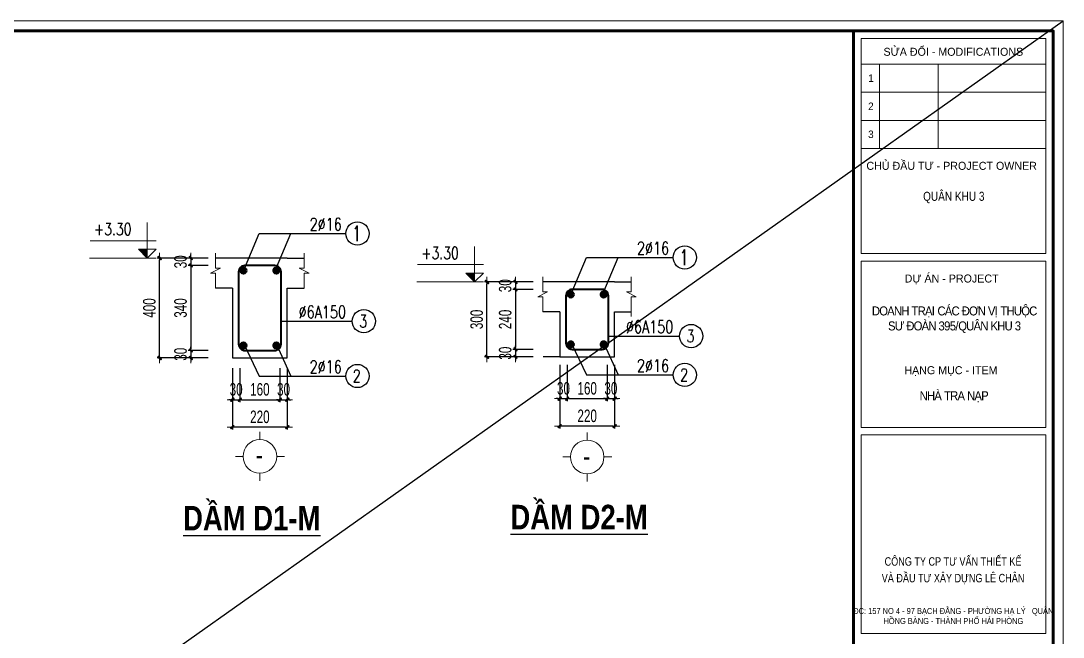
# Model space of a CAD drawing. Header units: millimetres. Extents: x 19378 to 270036, y -611253 to -548347.
# Drawn here: x 219682 to 228036, y -553282 to -548347 of the extents above; entities that cross this region are included whole.
import ezdxf
from ezdxf.enums import TextEntityAlignment as Align

# ---------------------------------------------------------------- set-up
doc = ezdxf.new("R2010")
doc.units = ezdxf.units.MM
doc.header["$MEASUREMENT"] = 0
doc.header["$PDMODE"] = 32
doc.layers.get('Defpoints').update_dxf_attribs({"color": 1})
for name, color, linetype, lineweight in [('08. Net Text', 3, 'Continuous', 13), ('EG Dim', 8, 'Continuous', 15), ('EG Text1', 3, 'Continuous', 20), ('Khac', 156, 'Continuous', 9), ('LC Dim', 8, 'Continuous', 18), ('LC ISO', 153, 'Continuous', 13), ('LC Net dam2', 6, 'Continuous', 40), ('LC Net dam3', 1, 'Continuous', 60), ('LC Net manh', 236, 'Continuous', 5), ('LC Net thay', 7, 'Continuous', 25), ('LC Text1', 3, 'Continuous', 20), ('LC Text2', 7, 'Continuous', 25)]:
    doc.layers.add(name, color=color, linetype=linetype, lineweight=lineweight)
doc.layers.add('KCS_Plotter', color=11, linetype='Continuous', plot=False)
doc.layers.add('Khungten_LCDI', color=7, linetype='Continuous')
doc.layers.add('Kichthuoc', color=9, linetype='Continuous')
doc.styles.add('EG Huy', font='vnsimli.shx', dxfattribs={"width": 0.75})
doc.styles.add('HOATBIF', font='hoatbif.shx', dxfattribs={"width": 0.7})
doc.styles.add('Khungten', font='VHAVAN.TTF', dxfattribs={"width": 0.9, "height": 5000})
doc.styles.add('LC 1', font='VHAVANB.TTF')
doc.styles.add('LC 3', font='vnsimli.shx', dxfattribs={"width": 0.75})
doc.styles.add('LC3', font='VHARIALB.TTF', dxfattribs={"width": 0.8})
doc.styles.add('Text Khung Ten', font='VHAVAN.TTF')
doc.styles.add('Title', font='VHBLACK.TTF', dxfattribs={"width": 0.8})
doc.dimstyles.new('1-100(1-40)', dxfattribs={"dimscale": 40, "dimtxt": 2.5, "dimasz": 0.35, "dimexe": 0.5, "dimexo": 0, "dimgap": 0.8, "dimtad": 1, "dimdec": 0, "dimzin": 0, "dimdsep": 46, "dimtxsty": 'HOATBIF', "dimblk1": 'DOT', "dimblk2": 'DOT', "dimsah": 1, "dimcen": -1, "dimdle": 1, "dimclrd": 256, "dimclre": 256, "dimclrt": 4, "dimadec": 3, "dimazin": 2, "dimtfac": 0.333333, "dimtdec": 0, "dimtix": 1, "dimtmove": 2, "dimatfit": 3, "dimldrblk": 'DOT', "dimfxl": 1, "dimtvp": 0.833333, "dimtolj": 1, "dimtzin": 0, "dimarcsym": 0})

# ---------------------------------------------------------------- blocks, each defined once
blk = doc.blocks.new('Nha o can bo nhan vien Trung doan')
at = {"layer": 'Defpoints', "lineweight": 0}
blk.add_lwpolyline([(-1200, -14850), (-1200, 14850), (40800, 14850), (40800, -14850)], close=True, dxfattribs=at)
at = {"layer": 'Khungten_LCDI', "color": 5, "lineweight": 60}
blk.add_line((36600, 14650), (36600, -14650), dxfattribs=at)
at = {"layer": 'Khungten_LCDI', "color": 5, "lineweight": 25}
blk.add_line((40600, -14650), (40600, 14650), dxfattribs=at)
at = {"layer": 'Khungten_LCDI', "color": 9, "lineweight": 15}
for p, q in [((36750, 13981), (40450, 13981)), ((37123, 13981), (37123, 12297)), ((38293, 13981), (38293, 12297)), ((36750, 13420), (40450, 13420)), ((36750, 12858), (40450, 12858)), ((36750, 12297), (40450, 12297))]:
    blk.add_line(p, q, dxfattribs=at)
at = {"layer": 'Khungten_LCDI', "color": 5, "lineweight": 60}
blk.add_lwpolyline([(0, -14650), (0, 14650), (40600, 14650), (40600, -14650)], close=True, dxfattribs=at)
at = {"layer": 'Khungten_LCDI', "color": 9, "lineweight": 15}
for points in [[(36750, 10190), (40450, 10190), (40450, 14500), (36750, 14500)], [(36750, 6712), (40450, 6712), (40450, 10040), (36750, 10040)], [(36750, 2587), (40450, 2587), (40450, 6562), (36750, 6562)]]:
    blk.add_lwpolyline(points, close=True, dxfattribs=at)
at = {"color": 7, "style": 'Khungten'}
for s, p in [('söa ®æi - modifications', (38600, 14151)), ('chñ ®Çu t\xad - project owner', (38566, 11868)), ('dù ¸n - project', (38566, 9612)), ('h¹ng môc - item', (38552, 7776))]:
    blk.add_text(s, height=160, dxfattribs=at).set_placement(p, align=Align.CENTER)
at = {"color": 7, "style": 'Title', "width": 0.8}
for s, p in [('c«ng ty cp t\xad vÊn thiÕt kÕ', (38594, 3942)), ('vµ ®Çu t\xad x©y dùng lª ch©n', (38594, 3609))]:
    blk.add_text(s, height=170, dxfattribs=at).set_placement(p, align=Align.CENTER)
at = {"color": 4, "char_height": 180, "attachment_point": 5, "style": 'Khungten'}
for s, insert, width in [('{\\f.VnArialH|b0|i0|c0|p34;\\W0.8;qu©n khu 3}', (38609, 11313), 2315.24), ('{\\f.VnArialH|b0|i0|c0|p34;\\W0.9;\\T0.9;doanh tr¹i c¸c ®¬n vÞ thuéc s\xad ®oµn 395/qu©n khu 3}', (38617, 8868), 3461.97), ('{\\f.VnArialH|b0|i0|c0|p34;\\T0.9;nhµ tra n¹p}', (38609, 7325), 3712.56)]:
    blk.add_mtext(s, dxfattribs=dict(at, insert=insert, width=width))
at = {"color": 7, "insert": (38600, 3096), "char_height": 120, "attachment_point": 2, "style": 'Khungten'}
blk.add_mtext_dynamic_manual_height_columns('®c: 157 no 4 - 97 b¹ch ®»ng - ph\xadêng h¹ lý   quËn hång bµng - thµnh phè h¶i phßng ', width=3886.57, gutter_width=25, heights=[0], dxfattribs=at)
at = {"color": 7, "style": 'Khungten', "width": 0.8}
for tag, p in [('REVISION', (39499, -10746)), ('NGAYHT', (39546, -11609))]:
    blk.add_attdef(tag, text='', height=200, dxfattribs=at).set_placement(p, align=Align.CENTER)
at = {"layer": '08. Net Text', "color": 7, "style": 'Text Khung Ten'}
blk.add_text('1', height=150, dxfattribs=at).set_placement((36892, 13627))
at = {"layer": '08. Net Text', "color": 7, "ltscale": 2, "style": 'Text Khung Ten'}
for s, p in [('2', (36892, 13065)), ('3', (36892, 12504))]:
    blk.add_text(s, height=150, dxfattribs=at).set_placement(p)
at = {"layer": 'LC Text1', "style": 'Title', "width": 1.485915}
for tag, p, p2 in [('TENBANVE1', (36913, -8886), (40339, -8886)), ('TENBANVE2', (36913, -9562), (40339, -9562))]:
    blk.add_attdef(tag, text='', height=250, dxfattribs=at).set_placement(p, p2, align=Align.FIT)
at = {"layer": 'LC Text1', "style": 'Title', "width": 0.7}
blk.add_attdef('SOBANVE', text='', height=250, dxfattribs=at).set_placement((39562, -13896), align=Align.CENTER)
blk = doc.blocks.new('DOT')
at = {"layer": 'LC Dim'}
blk.add_line((-3, 0), (3, 0), dxfattribs=at)
at = {"layer": 'LC Dim', "color": 4}
blk.add_line((-1, -1), (1, 1), dxfattribs=at)
blk.add_lwpolyline([(0.5, 1), (-1, -0.5), (-0.5, -1), (1, 0.5)], close=True, dxfattribs=at)
blk = doc.blocks.new('*D66')
at = {"layer": 'Defpoints', "color": 0, "ltscale": 2, "transparency": 16777216}
for p in [(220794.6, -550246.7), (221184, -550246.7), (221184, -551046.7)]:
    blk.add_point(p, dxfattribs=at)
at = {"layer": 'LC Dim', "lineweight": -2, "ltscale": 2, "transparency": 16777216}
for p, q in [((221184, -550246.7), (220774.6, -550246.7)), ((220794.6, -551032.7), (220794.6, -550260.7)), ((221184, -551046.7), (220774.6, -551046.7))]:
    blk.add_line(p, q, dxfattribs=at)
at = {"layer": 'LC Dim', "lineweight": -2, "ltscale": 2, "transparency": 16777216, "xscale": 14, "yscale": 14, "zscale": 14}
for p, rotation in [((220794.6, -550246.7), 90), ((220794.6, -551046.7), 270)]:
    blk.add_blockref('DOT', p, dxfattribs=dict(at, rotation=rotation))
at = {"layer": 'LC Dim', "color": 4, "ltscale": 2, "transparency": 16777216, "insert": (220712.6, -550646.7), "char_height": 100, "attachment_point": 5, "rotation": 90, "style": 'HOATBIF'}
blk.add_mtext('\\A1;400', dxfattribs=at)
blk = doc.blocks.new('_Dot')
at = {"color": 0, "linetype": 'ByBlock', "lineweight": -2}
blk.add_line((-0.5, 0), (-1, 0), dxfattribs=at)
at = {"color": 0, "linetype": 'ByBlock', "const_width": 0.5}
blk.add_lwpolyline([(-0.25, 0, 1), (0.25, 0, 1)], format="xyb", close=True, dxfattribs=at)
blk = doc.blocks.new('*D67')
at = {"layer": 'Defpoints', "color": 0, "ltscale": 2, "transparency": 16777216}
for p in [(221378, -551129.5), (221438, -551129.5), (221438, -551380.7)]:
    blk.add_point(p, dxfattribs=at)
at = {"layer": 'LC Dim', "lineweight": -2, "ltscale": 2, "transparency": 16777216}
for p, q in [((221378, -551129.5), (221378, -551400.7)), ((221438, -551129.5), (221438, -551400.7)), ((221364, -551380.7), (221350, -551380.7)), ((221378, -551380.7), (221438, -551380.7)), ((221452, -551380.7), (221466, -551380.7))]:
    blk.add_line(p, q, dxfattribs=at)
at = {"layer": 'LC Dim', "lineweight": -2, "ltscale": 2, "transparency": 16777216, "xscale": 14, "yscale": 14, "zscale": 14}
blk.add_blockref('DOT', (221378, -551380.7), dxfattribs=at)
at = {"layer": 'LC Dim', "lineweight": -2, "ltscale": 2, "transparency": 16777216, "xscale": 14, "yscale": 14, "zscale": 14, "rotation": 180}
blk.add_blockref('DOT', (221438, -551380.7), dxfattribs=at)
at = {"layer": 'LC Dim', "color": 4, "ltscale": 2, "transparency": 16777216, "insert": (221408, -551298.7), "char_height": 100, "attachment_point": 5, "style": 'HOATBIF'}
blk.add_mtext('\\A1;30', dxfattribs=at)
blk = doc.blocks.new('*D68')
at = {"layer": 'Defpoints', "color": 0, "ltscale": 2, "transparency": 16777216}
for p in [(221438, -551129.5), (221758, -551129.5), (221758, -551380.7)]:
    blk.add_point(p, dxfattribs=at)
at = {"layer": 'LC Dim', "lineweight": -2, "ltscale": 2, "transparency": 16777216}
for p, q in [((221438, -551129.5), (221438, -551400.7)), ((221758, -551129.5), (221758, -551400.7)), ((221452, -551380.7), (221744, -551380.7))]:
    blk.add_line(p, q, dxfattribs=at)
at = {"layer": 'LC Dim', "lineweight": -2, "ltscale": 2, "transparency": 16777216, "xscale": 14, "yscale": 14, "zscale": 14, "rotation": 180}
blk.add_blockref('DOT', (221438, -551380.7), dxfattribs=at)
at = {"layer": 'LC Dim', "lineweight": -2, "ltscale": 2, "transparency": 16777216, "xscale": 14, "yscale": 14, "zscale": 14}
blk.add_blockref('DOT', (221758, -551380.7), dxfattribs=at)
at = {"layer": 'LC Dim', "color": 4, "ltscale": 2, "transparency": 16777216, "insert": (221598, -551298.7), "char_height": 100, "attachment_point": 5, "style": 'HOATBIF'}
blk.add_mtext('\\A1;160', dxfattribs=at)
blk = doc.blocks.new('*D69')
at = {"layer": 'Defpoints', "color": 0, "ltscale": 2, "transparency": 16777216}
for p in [(221758, -551129.5), (221818, -551129.5), (221818, -551380.7)]:
    blk.add_point(p, dxfattribs=at)
at = {"layer": 'LC Dim', "lineweight": -2, "ltscale": 2, "transparency": 16777216}
for p, q in [((221758, -551129.5), (221758, -551400.7)), ((221818, -551129.5), (221818, -551400.7)), ((221744, -551380.7), (221730, -551380.7)), ((221758, -551380.7), (221818, -551380.7)), ((221832, -551380.7), (221846, -551380.7))]:
    blk.add_line(p, q, dxfattribs=at)
at = {"layer": 'LC Dim', "lineweight": -2, "ltscale": 2, "transparency": 16777216, "xscale": 14, "yscale": 14, "zscale": 14}
blk.add_blockref('DOT', (221758, -551380.7), dxfattribs=at)
at = {"layer": 'LC Dim', "lineweight": -2, "ltscale": 2, "transparency": 16777216, "xscale": 14, "yscale": 14, "zscale": 14, "rotation": 180}
blk.add_blockref('DOT', (221818, -551380.7), dxfattribs=at)
at = {"layer": 'LC Dim', "color": 4, "ltscale": 2, "transparency": 16777216, "insert": (221788, -551298.7), "char_height": 100, "attachment_point": 5, "style": 'HOATBIF'}
blk.add_mtext('\\A1;30', dxfattribs=at)
blk = doc.blocks.new('*D70')
at = {"layer": 'Defpoints', "color": 0, "ltscale": 2, "transparency": 16777216}
for p in [(221378, -551129.5), (221818, -551129.5), (221378, -551600.7)]:
    blk.add_point(p, dxfattribs=at)
at = {"layer": 'LC Dim', "lineweight": -2, "ltscale": 2, "transparency": 16777216}
for p, q in [((221378, -551129.5), (221378, -551620.7)), ((221818, -551129.5), (221818, -551620.7)), ((221804, -551600.7), (221392, -551600.7))]:
    blk.add_line(p, q, dxfattribs=at)
at = {"layer": 'LC Dim', "lineweight": -2, "ltscale": 2, "transparency": 16777216, "xscale": 14, "yscale": 14, "zscale": 14, "rotation": 180}
blk.add_blockref('DOT', (221378, -551600.7), dxfattribs=at)
at = {"layer": 'LC Dim', "lineweight": -2, "ltscale": 2, "transparency": 16777216, "xscale": 14, "yscale": 14, "zscale": 14}
blk.add_blockref('DOT', (221818, -551600.7), dxfattribs=at)
at = {"layer": 'LC Dim', "color": 4, "ltscale": 2, "transparency": 16777216, "insert": (221598, -551518.7), "char_height": 100, "attachment_point": 5, "style": 'HOATBIF'}
blk.add_mtext('\\A1;220', dxfattribs=at)
blk = doc.blocks.new('TTRUC')
at = {"layer": 'LC ISO'}
for p, q in [((0, 6.95), (0, 10.13)), ((-6.95, 0), (-10.13, 0)), ((6.95, 0), (10.13, 0)), ((0, -6.95), (0, -10.13))]:
    blk.add_line(p, q, dxfattribs=at)
at = {"layer": 'LC Net manh'}
blk.add_circle((0, 0), 6.95, dxfattribs=at)
blk = doc.blocks.new('theptron1')
at = {"layer": 'LC Net dam3'}
for p, q in [((-0.5, 0), (0.5, 0)), ((-0.35, 0.35), (0.35, -0.35)), ((0.35, 0.35), (-0.35, -0.35)), ((0, 0.5), (0, -0.5))]:
    blk.add_line(p, q, dxfattribs=at)
blk.add_circle((0, 0), 0.5, dxfattribs=at)
blk = doc.blocks.new('CT')
at = {"layer": 'LC Text1', "lineweight": 15}
blk.add_hatch(color=4, dxfattribs=at).paths.add_polyline_path([(3.25, 1.6), (1.64, 1.6), (1.64, 0)])
at = {"layer": 'LC Text1', "color": 4, "lineweight": 15, "ltscale": 50}
for p, q in [((0.05, 3.14), (12, 3.14)), ((12.09, 0), (0, 0))]:
    blk.add_line(p, q, dxfattribs=at)
for points in [[(1.64, 6.43), (1.64, 0)], [(1.64, 0), (0.03, 1.6), (1.64, 1.6)], [(1.64, 0), (3.25, 1.6), (1.64, 1.6)]]:
    blk.add_lwpolyline(points, dxfattribs=at)
at = {"layer": 'LC Text1', "color": 4, "style": 'LC 3', "width": 0.75}
blk.add_attdef('CT', (1.91, 3.5), '', height=2.2, dxfattribs=at)
blk = doc.blocks.new('TIEUDE1')
at = {"layer": 'LC Text2', "color": 7, "style": 'LC 1'}
blk.add_attdef('TIªU§Ò', text='', height=5, dxfattribs=at).set_placement((0, 0), align=Align.BOTTOM_CENTER)
blk.add_attdef('TL', text='', height=3, dxfattribs=at).set_placement((0, -2), align=Align.TOP_CENTER)
blk = doc.blocks.new('*D200')
at = {"layer": 'Defpoints', "color": 0, "ltscale": 2, "transparency": 16777216}
for p in [(223417.7, -550438.1), (223787, -550438.1), (223787, -551038.1)]:
    blk.add_point(p, dxfattribs=at)
at = {"layer": 'LC Dim', "lineweight": -2, "ltscale": 2, "transparency": 16777216}
for p, q in [((223787, -550438.1), (223397.7, -550438.1)), ((223417.7, -551024.1), (223417.7, -550452.1)), ((223787, -551038.1), (223397.7, -551038.1))]:
    blk.add_line(p, q, dxfattribs=at)
at = {"layer": 'LC Dim', "lineweight": -2, "ltscale": 2, "transparency": 16777216, "xscale": 14, "yscale": 14, "zscale": 14}
for p, rotation in [((223417.7, -550438.1), 90), ((223417.7, -551038.1), 270)]:
    blk.add_blockref('DOT', p, dxfattribs=dict(at, rotation=rotation))
at = {"layer": 'LC Dim', "color": 4, "ltscale": 2, "transparency": 16777216, "insert": (223335.7, -550738.1), "char_height": 100, "attachment_point": 5, "rotation": 90, "style": 'HOATBIF'}
blk.add_mtext('\\A1;300', dxfattribs=at)
blk = doc.blocks.new('*D201')
at = {"layer": 'Defpoints', "color": 0, "ltscale": 2, "transparency": 16777216}
for p in [(224001.1, -551102.5), (224061.1, -551102.5), (224061.1, -551372.6)]:
    blk.add_point(p, dxfattribs=at)
at = {"layer": 'LC Dim', "lineweight": -2, "ltscale": 2, "transparency": 16777216}
for p, q in [((224001.1, -551102.5), (224001.1, -551392.6)), ((224061.1, -551102.5), (224061.1, -551392.6)), ((223987.1, -551372.6), (223973.1, -551372.6)), ((224001.1, -551372.6), (224061.1, -551372.6)), ((224075.1, -551372.6), (224089.1, -551372.6))]:
    blk.add_line(p, q, dxfattribs=at)
at = {"layer": 'LC Dim', "lineweight": -2, "ltscale": 2, "transparency": 16777216, "xscale": 14, "yscale": 14, "zscale": 14}
blk.add_blockref('DOT', (224001.1, -551372.6), dxfattribs=at)
at = {"layer": 'LC Dim', "lineweight": -2, "ltscale": 2, "transparency": 16777216, "xscale": 14, "yscale": 14, "zscale": 14, "rotation": 180}
blk.add_blockref('DOT', (224061.1, -551372.6), dxfattribs=at)
at = {"layer": 'LC Dim', "color": 4, "ltscale": 2, "transparency": 16777216, "insert": (224031.1, -551290.6), "char_height": 100, "attachment_point": 5, "style": 'HOATBIF'}
blk.add_mtext('\\A1;30', dxfattribs=at)
blk = doc.blocks.new('*D202')
at = {"layer": 'Defpoints', "color": 0, "ltscale": 2, "transparency": 16777216}
for p in [(224061.1, -551102.5), (224381.1, -551102.5), (224381.1, -551372.6)]:
    blk.add_point(p, dxfattribs=at)
at = {"layer": 'LC Dim', "lineweight": -2, "ltscale": 2, "transparency": 16777216}
for p, q in [((224061.1, -551102.5), (224061.1, -551392.6)), ((224381.1, -551102.5), (224381.1, -551392.6)), ((224075.1, -551372.6), (224367.1, -551372.6))]:
    blk.add_line(p, q, dxfattribs=at)
at = {"layer": 'LC Dim', "lineweight": -2, "ltscale": 2, "transparency": 16777216, "xscale": 14, "yscale": 14, "zscale": 14, "rotation": 180}
blk.add_blockref('DOT', (224061.1, -551372.6), dxfattribs=at)
at = {"layer": 'LC Dim', "lineweight": -2, "ltscale": 2, "transparency": 16777216, "xscale": 14, "yscale": 14, "zscale": 14}
blk.add_blockref('DOT', (224381.1, -551372.6), dxfattribs=at)
at = {"layer": 'LC Dim', "color": 4, "ltscale": 2, "transparency": 16777216, "insert": (224221.1, -551290.6), "char_height": 100, "attachment_point": 5, "style": 'HOATBIF'}
blk.add_mtext('\\A1;160', dxfattribs=at)
blk = doc.blocks.new('*D203')
at = {"layer": 'Defpoints', "color": 0, "ltscale": 2, "transparency": 16777216}
for p in [(224381.1, -551102.5), (224441.1, -551102.5), (224441.1, -551372.6)]:
    blk.add_point(p, dxfattribs=at)
at = {"layer": 'LC Dim', "lineweight": -2, "ltscale": 2, "transparency": 16777216}
for p, q in [((224381.1, -551102.5), (224381.1, -551392.6)), ((224441.1, -551102.5), (224441.1, -551392.6)), ((224367.1, -551372.6), (224353.1, -551372.6)), ((224381.1, -551372.6), (224441.1, -551372.6)), ((224455.1, -551372.6), (224469.1, -551372.6))]:
    blk.add_line(p, q, dxfattribs=at)
at = {"layer": 'LC Dim', "lineweight": -2, "ltscale": 2, "transparency": 16777216, "xscale": 14, "yscale": 14, "zscale": 14}
blk.add_blockref('DOT', (224381.1, -551372.6), dxfattribs=at)
at = {"layer": 'LC Dim', "lineweight": -2, "ltscale": 2, "transparency": 16777216, "xscale": 14, "yscale": 14, "zscale": 14, "rotation": 180}
blk.add_blockref('DOT', (224441.1, -551372.6), dxfattribs=at)
at = {"layer": 'LC Dim', "color": 4, "ltscale": 2, "transparency": 16777216, "insert": (224411.1, -551290.6), "char_height": 100, "attachment_point": 5, "style": 'HOATBIF'}
blk.add_mtext('\\A1;30', dxfattribs=at)
blk = doc.blocks.new('*D204')
at = {"layer": 'Defpoints', "color": 0, "ltscale": 2, "transparency": 16777216}
for p in [(224001.1, -551102.5), (224441.1, -551102.5), (224001.1, -551592.6)]:
    blk.add_point(p, dxfattribs=at)
at = {"layer": 'LC Dim', "lineweight": -2, "ltscale": 2, "transparency": 16777216}
for p, q in [((224001.1, -551102.5), (224001.1, -551612.6)), ((224441.1, -551102.5), (224441.1, -551612.6)), ((224427.1, -551592.6), (224015.1, -551592.6))]:
    blk.add_line(p, q, dxfattribs=at)
at = {"layer": 'LC Dim', "lineweight": -2, "ltscale": 2, "transparency": 16777216, "xscale": 14, "yscale": 14, "zscale": 14, "rotation": 180}
blk.add_blockref('DOT', (224001.1, -551592.6), dxfattribs=at)
at = {"layer": 'LC Dim', "lineweight": -2, "ltscale": 2, "transparency": 16777216, "xscale": 14, "yscale": 14, "zscale": 14}
blk.add_blockref('DOT', (224441.1, -551592.6), dxfattribs=at)
at = {"layer": 'LC Dim', "color": 4, "ltscale": 2, "transparency": 16777216, "insert": (224221.1, -551510.6), "char_height": 100, "attachment_point": 5, "style": 'HOATBIF'}
blk.add_mtext('\\A1;220', dxfattribs=at)
blk = doc.blocks.new('*D413')
at = {"layer": 'Defpoints', "color": 0, "ltscale": 2, "transparency": 16777216}
for p in [(221184, -550246.7), (221044.6, -550306.7), (221184, -550306.7)]:
    blk.add_point(p, dxfattribs=at)
at = {"layer": 'LC Dim', "lineweight": -2, "ltscale": 2, "transparency": 16777216}
for p, q in [((221184, -550246.7), (221024.6, -550246.7)), ((221044.6, -550232.7), (221044.6, -550218.7)), ((221044.6, -550246.7), (221044.6, -550306.7)), ((221184, -550306.7), (221024.6, -550306.7)), ((221044.6, -550320.7), (221044.6, -550334.7))]:
    blk.add_line(p, q, dxfattribs=at)
at = {"layer": 'LC Dim', "lineweight": -2, "ltscale": 2, "transparency": 16777216, "xscale": 14, "yscale": 14, "zscale": 14}
for p, rotation in [((221044.6, -550246.7), 270), ((221044.6, -550306.7), 90)]:
    blk.add_blockref('DOT', p, dxfattribs=dict(at, rotation=rotation))
at = {"layer": 'LC Dim', "color": 4, "ltscale": 2, "transparency": 16777216, "insert": (220962.6, -550276.7), "char_height": 100, "attachment_point": 5, "rotation": 90, "style": 'HOATBIF'}
blk.add_mtext('\\A1;30', dxfattribs=at)
blk = doc.blocks.new('*D414')
at = {"layer": 'Defpoints', "color": 0, "ltscale": 2, "transparency": 16777216}
for p in [(221184, -550306.7), (221044.6, -550986.7), (221184, -550986.7)]:
    blk.add_point(p, dxfattribs=at)
at = {"layer": 'LC Dim', "lineweight": -2, "ltscale": 2, "transparency": 16777216}
for p, q in [((221184, -550306.7), (221024.6, -550306.7)), ((221044.6, -550320.7), (221044.6, -550972.7)), ((221184, -550986.7), (221024.6, -550986.7))]:
    blk.add_line(p, q, dxfattribs=at)
at = {"layer": 'LC Dim', "lineweight": -2, "ltscale": 2, "transparency": 16777216, "xscale": 14, "yscale": 14, "zscale": 14}
for p, rotation in [((221044.6, -550306.7), 90), ((221044.6, -550986.7), 270)]:
    blk.add_blockref('DOT', p, dxfattribs=dict(at, rotation=rotation))
at = {"layer": 'LC Dim', "color": 4, "ltscale": 2, "transparency": 16777216, "insert": (220962.6, -550646.7), "char_height": 100, "attachment_point": 5, "rotation": 90, "style": 'HOATBIF'}
blk.add_mtext('\\A1;340', dxfattribs=at)
blk = doc.blocks.new('*D415')
at = {"layer": 'Defpoints', "color": 0, "ltscale": 2, "transparency": 16777216}
for p in [(221044.6, -551046.7), (221184, -550986.7), (221184, -551046.7)]:
    blk.add_point(p, dxfattribs=at)
at = {"layer": 'LC Dim', "lineweight": -2, "ltscale": 2, "transparency": 16777216}
for p, q in [((221044.6, -550972.7), (221044.6, -550958.7)), ((221184, -550986.7), (221024.6, -550986.7)), ((221184, -551046.7), (221024.6, -551046.7)), ((221044.6, -550986.7), (221044.6, -551046.7)), ((221044.6, -551060.7), (221044.6, -551074.7))]:
    blk.add_line(p, q, dxfattribs=at)
at = {"layer": 'LC Dim', "lineweight": -2, "ltscale": 2, "transparency": 16777216, "xscale": 14, "yscale": 14, "zscale": 14}
for p, rotation in [((221044.6, -550986.7), 270), ((221044.6, -551046.7), 90)]:
    blk.add_blockref('DOT', p, dxfattribs=dict(at, rotation=rotation))
at = {"layer": 'LC Dim', "color": 4, "ltscale": 2, "transparency": 16777216, "insert": (220962.6, -551016.7), "char_height": 100, "attachment_point": 5, "rotation": 90, "style": 'HOATBIF'}
blk.add_mtext('\\A1;30', dxfattribs=at)
blk = doc.blocks.new('*D416')
at = {"layer": 'Defpoints', "color": 0, "ltscale": 2, "transparency": 16777216}
for p in [(223787, -550438.1), (223646.5, -550498.1), (223787, -550498.1)]:
    blk.add_point(p, dxfattribs=at)
at = {"layer": 'LC Dim', "lineweight": -2, "ltscale": 2, "transparency": 16777216}
for p, q in [((223787, -550438.1), (223626.5, -550438.1)), ((223646.5, -550424.1), (223646.5, -550410.1)), ((223646.5, -550438.1), (223646.5, -550498.1)), ((223787, -550498.1), (223626.5, -550498.1)), ((223646.5, -550512.1), (223646.5, -550526.1))]:
    blk.add_line(p, q, dxfattribs=at)
at = {"layer": 'LC Dim', "lineweight": -2, "ltscale": 2, "transparency": 16777216, "xscale": 14, "yscale": 14, "zscale": 14}
for p, rotation in [((223646.5, -550438.1), 270), ((223646.5, -550498.1), 90)]:
    blk.add_blockref('DOT', p, dxfattribs=dict(at, rotation=rotation))
at = {"layer": 'LC Dim', "color": 4, "ltscale": 2, "transparency": 16777216, "insert": (223564.5, -550468.1), "char_height": 100, "attachment_point": 5, "rotation": 90, "style": 'HOATBIF'}
blk.add_mtext('\\A1;30', dxfattribs=at)
blk = doc.blocks.new('*D417')
at = {"layer": 'Defpoints', "color": 0, "ltscale": 2, "transparency": 16777216}
for p in [(223787, -550498.1), (223646.5, -550978.1), (223787, -550978.1)]:
    blk.add_point(p, dxfattribs=at)
at = {"layer": 'LC Dim', "lineweight": -2, "ltscale": 2, "transparency": 16777216}
for p, q in [((223787, -550498.1), (223626.5, -550498.1)), ((223646.5, -550512.1), (223646.5, -550964.1)), ((223787, -550978.1), (223626.5, -550978.1))]:
    blk.add_line(p, q, dxfattribs=at)
at = {"layer": 'LC Dim', "lineweight": -2, "ltscale": 2, "transparency": 16777216, "xscale": 14, "yscale": 14, "zscale": 14}
for p, rotation in [((223646.5, -550498.1), 90), ((223646.5, -550978.1), 270)]:
    blk.add_blockref('DOT', p, dxfattribs=dict(at, rotation=rotation))
at = {"layer": 'LC Dim', "color": 4, "ltscale": 2, "transparency": 16777216, "insert": (223564.5, -550738.1), "char_height": 100, "attachment_point": 5, "rotation": 90, "style": 'HOATBIF'}
blk.add_mtext('\\A1;240', dxfattribs=at)
blk = doc.blocks.new('*D418')
at = {"layer": 'Defpoints', "color": 0, "ltscale": 2, "transparency": 16777216}
for p in [(223646.5, -551038.1), (223787, -550978.1), (223787, -551038.1)]:
    blk.add_point(p, dxfattribs=at)
at = {"layer": 'LC Dim', "lineweight": -2, "ltscale": 2, "transparency": 16777216}
for p, q in [((223646.5, -550964.1), (223646.5, -550950.1)), ((223787, -550978.1), (223626.5, -550978.1)), ((223787, -551038.1), (223626.5, -551038.1)), ((223646.5, -550978.1), (223646.5, -551038.1)), ((223646.5, -551052.1), (223646.5, -551066.1))]:
    blk.add_line(p, q, dxfattribs=at)
at = {"layer": 'LC Dim', "lineweight": -2, "ltscale": 2, "transparency": 16777216, "xscale": 14, "yscale": 14, "zscale": 14}
for p, rotation in [((223646.5, -550978.1), 270), ((223646.5, -551038.1), 90)]:
    blk.add_blockref('DOT', p, dxfattribs=dict(at, rotation=rotation))
at = {"layer": 'LC Dim', "color": 4, "ltscale": 2, "transparency": 16777216, "insert": (223564.5, -551008.1), "char_height": 100, "attachment_point": 5, "rotation": 90, "style": 'HOATBIF'}
blk.add_mtext('\\A1;30', dxfattribs=at)

msp = doc.modelspace()

# ---------------------------------------------------------------- linework, layer by layer
at = {"layer": 'KCS_Plotter', "ltscale": 2}
msp.add_line((211235.6, -560227.2), (228035.6, -548347.2), dxfattribs=at)
at = {"layer": 'LC Net dam2'}
for points in [[(221478, -550986.7), (221718, -550986.7, 0.414214), (221768, -550936.7), (221768, -550356.7, 0.414214), (221718, -550306.7), (221478, -550306.7, 0.414214), (221428, -550356.7), (221428, -550936.7, 0.414214)], [(224101.1, -550978.1), (224341.1, -550978.1, 0.414214), (224391.1, -550928.1), (224391.1, -550548.1, 0.414214), (224341.1, -550498.1), (224101.1, -550498.1, 0.414214), (224051.1, -550548.1), (224051.1, -550928.1, 0.414214)]]:
    msp.add_lwpolyline(points, format="xyb", close=True, dxfattribs=at)
at = {"layer": 'LC Net manh'}
for points in [[(221241.3, -550486.7), (221241.3, -550366.7), (221201.3, -550366.7), (221281.3, -550326.7), (221241.3, -550326.7), (221241.3, -550206.7)], [(221951.8, -550486.7), (221951.8, -550366.7), (221991.8, -550366.7), (221911.8, -550326.7), (221951.8, -550326.7), (221951.8, -550206.7)], [(223864.4, -550678.1), (223864.4, -550558.1), (223824.4, -550558.1), (223904.4, -550518.1), (223864.4, -550518.1), (223864.4, -550398.1)], [(224574.9, -550714.8), (224574.9, -550558.1), (224614.9, -550558.1), (224534.9, -550518.1), (224574.9, -550518.1), (224574.9, -550398.1)]]:
    msp.add_lwpolyline(points, dxfattribs=at)
at = {"layer": 'LC Net thay', "ltscale": 2}
for p, q in [((221378, -550246.7), (221241.3, -550246.7)), ((221818, -550246.7), (221378, -550246.7)), ((221818, -550246.7), (221951.8, -550246.7)), ((224001.1, -550438.1), (223864.4, -550438.1)), ((224441.1, -550438.1), (224001.1, -550438.1)), ((224441.1, -550438.1), (224574.9, -550438.1)), ((221378, -550486.7), (221241.3, -550486.7)), ((221378, -550486.7), (221378, -551046.7)), ((221818, -551046.7), (221818, -550486.7)), ((221818, -550486.7), (221951.8, -550486.7)), ((224001.1, -550678.1), (223864.4, -550678.1)), ((224001.1, -550678.1), (224001.1, -551038.1)), ((224441.1, -551038.1), (224441.1, -550678.1)), ((224441.1, -550678.1), (224574.9, -550678.1)), ((221378, -551046.7), (221818, -551046.7)), ((224001.1, -551038.1), (223867.3, -551038.1)), ((224001.1, -551038.1), (224441.1, -551038.1))]:
    msp.add_line(p, q, dxfattribs=at)
at = {"layer": 'LC Text2', "ltscale": 100}
for centre in [(222380.1, -550050.3), (225003.2, -550241.8)]:
    msp.add_circle(centre, 93.1, dxfattribs=at)
at = {"layer": 'LC Text2', "linetype": 'ByBlock'}
for centre in [(222431.2, -550752.4), (225054.3, -550871.2), (222380.1, -551191.2), (225003.2, -551182.6)]:
    msp.add_circle(centre, 93.1, dxfattribs=at)

# ---------------------------------------------------------------- block references
at = {"layer": 'EG Dim', "yscale": 42.40098003740421, "zscale": 42.40098003740421}
for p, xscale, rotation in [((221466.1, -550346.5), 42.40098003740421, 90), ((221730, -550346.5), -42.40098003740421, 270), ((224089.2, -550538), 42.40098003740421, 90), ((224353.1, -550538), -42.40098003740421, 270), ((221466.1, -550946.8), -42.40098003740421, 90), ((221730, -550946.8), 42.40098003740421, 270), ((224089.2, -550938.3), -42.40098003740421, 90), ((224353.1, -550938.3), 42.40098003740421, 270)]:
    msp.add_blockref('theptron1', p, dxfattribs=dict(at, xscale=xscale, rotation=rotation))
at = {"layer": 'EG Text1'}
ref = msp.add_blockref('CT', (220768.2, -550246.7), dxfattribs=dict(at, xscale=-44.25072279153392, yscale=44.25072279153392, zscale=44.25072279153392))
ref.add_attrib('CT', '+3.30', (220269, -550063.4), dxfattribs={"layer": 'Khac', "color": 3, "height": 97.35, "style": 'EG Huy', "width": 0.75})
ref = msp.add_blockref('CT', (223391.3, -550438.1), dxfattribs=dict(at, xscale=-44.25072279153392, yscale=44.25072279153392, zscale=44.25072279153392))
ref.add_attrib('CT', '+3.30', (222892.1, -550254.9), dxfattribs={"layer": 'Khac', "color": 3, "height": 97.35, "style": 'EG Huy', "width": 0.75})
at = {"layer": 'Kichthuoc', "xscale": 19.39036266761832, "yscale": 19.39036266761832, "zscale": 19.39036266761832}
for p in [(221598, -551835.1), (224221.1, -551839.1)]:
    msp.add_blockref('TTRUC', p, dxfattribs=at)
at = {"layer": 'LC Net thay', "xscale": 0.3999999999995706, "yscale": 0.3999999999995706, "zscale": 0.3999999999995706}
msp.add_blockref('Nha o can bo nhan vien Trung doan', (211715.6, -554287.2), dxfattribs=at)
at = {"layer": 'LC Text2'}
ref = msp.add_blockref('TIEUDE1', (221532.9, -552487.2), dxfattribs=dict(at, xscale=40, yscale=40, zscale=40))
ref.add_attrib('TIªU§Ò', '%%UdÇm d1-m', dxfattribs={"color": 7, "height": 196.977, "style": 'LC3', "width": 0.8}).set_placement((221532.9, -552487.2), align=Align.BOTTOM_CENTER)
ref = msp.add_blockref('TIEUDE1', (224156, -552478.6), dxfattribs=dict(at, xscale=40, yscale=40, zscale=40))
ref.add_attrib('TIªU§Ò', '%%UdÇm d2-m', dxfattribs={"color": 7, "height": 196.977, "style": 'LC3', "width": 0.8}).set_placement((224156, -552478.6), align=Align.BOTTOM_CENTER)

# ---------------------------------------------------------------- texts
at = {"layer": 'LC Text1', "ltscale": 0.2, "style": 'LC 1', "width": 0.9}
for p in [(221594.4, -551944.4), (224217.5, -551954.4)]:
    msp.add_text('-', height=150, dxfattribs=at).set_placement(p, align=Align.BOTTOM_CENTER)
at = {"layer": 'LC Text2', "linetype": 'ByBlock', "style": 'LC 3', "width": 0.75}
for s, p in [('2%%C16', (221997.2, -550026.2)), ('2%%C16', (224620.3, -550217.7)), ('%%C6A150', (221908.7, -550728.3)), ('%%C6A150', (224531.8, -550847.2)), ('2%%C16', (221997.2, -551167.1)), ('2%%C16', (224620.3, -551158.6))]:
    msp.add_text(s, height=100, dxfattribs=at).set_placement(p)
at = {"layer": 'LC Text2', "ltscale": 100, "style": 'LC 3', "width": 0.75}
for p in [(222374.8, -550050.3), (224997.9, -550241.8)]:
    msp.add_text('1', height=122.2, dxfattribs=at).set_placement(p, align=Align.MIDDLE_CENTER)
at = {"layer": 'LC Text2', "linetype": 'ByBlock', "style": 'LC 3', "width": 0.75}
for s, p in [('3', (222425.9, -550752.4)), ('3', (225049, -550871.2)), ('2', (224997.9, -551182.6)), ('2', (222374.8, -551191.2))]:
    msp.add_text(s, height=100, dxfattribs=at).set_placement(p, align=Align.MIDDLE_CENTER)

# ---------------------------------------------------------------- dimensions: what is measured, and where the dimension line sits
at = {"layer": 'LC Dim', "ltscale": 2}
for base, p1, p2, picture, middle in [((220794.6, -550246.7), (221184, -551046.7), (221184, -550246.7), '*D66', (220712.6, -550646.7)), ((221044.6, -550306.7), (221184, -550246.7), (221184, -550306.7), '*D413', (220962.6, -550276.7)), ((221044.6, -550986.7), (221184, -550306.7), (221184, -550986.7), '*D414', (220962.6, -550646.7)), ((223417.7, -550438.1), (223787, -551038.1), (223787, -550438.1), '*D200', (223335.7, -550738.1)), ((223646.5, -550498.1), (223787, -550438.1), (223787, -550498.1), '*D416', (223564.5, -550468.1)), ((223646.5, -550978.1), (223787, -550498.1), (223787, -550978.1), '*D417', (223564.5, -550738.1)), ((221044.6, -551046.7), (221184, -550986.7), (221184, -551046.7), '*D415', (220962.6, -551016.7)), ((223646.5, -551038.1), (223787, -550978.1), (223787, -551038.1), '*D418', (223564.5, -551008.1))]:
    dim = msp.add_linear_dim(base=base, p1=p1, p2=p2, angle=90, dimstyle='1-100(1-40)', override={"dimlfac": 0.5}, dxfattribs=at)
    dim.commit()
    dim.dimension.update_dxf_attribs({"geometry": picture, "text_midpoint": middle})
for base, p1, p2, picture, middle in [((221438, -551380.7), (221378, -551129.5), (221438, -551129.5), '*D67', (221408, -551298.7)), ((221378, -551600.7), (221818, -551129.5), (221378, -551129.5), '*D70', (221598, -551518.7)), ((221758, -551380.7), (221438, -551129.5), (221758, -551129.5), '*D68', (221598, -551298.7)), ((221818, -551380.7), (221758, -551129.5), (221818, -551129.5), '*D69', (221788, -551298.7)), ((224061.1, -551372.6), (224001.1, -551102.5), (224061.1, -551102.5), '*D201', (224031.1, -551290.6)), ((224001.1, -551592.6), (224441.1, -551102.5), (224001.1, -551102.5), '*D204', (224221.1, -551510.6)), ((224381.1, -551372.6), (224061.1, -551102.5), (224381.1, -551102.5), '*D202', (224221.1, -551290.6)), ((224441.1, -551372.6), (224381.1, -551102.5), (224441.1, -551102.5), '*D203', (224411.1, -551290.6))]:
    dim = msp.add_linear_dim(base=base, p1=p1, p2=p2, dimstyle='1-100(1-40)', override={"dimlfac": 0.5}, dxfattribs=at)
    dim.commit()
    dim.dimension.update_dxf_attribs({"geometry": picture, "text_midpoint": middle})

# ---------------------------------------------------------------- leaders
for points in [[(221468.4, -550343), (221592.5, -550050.3), (222287, -550050.3)], [(221722.7, -550341.5), (221846, -550050.3), (222287, -550050.3)], [(224091.5, -550534.4), (224215.6, -550241.8), (224910.1, -550241.8)], [(224345.8, -550533), (224469.1, -550241.8), (224910.1, -550241.8)], [(221768, -550752.4), (222338.1, -550752.4)], [(224391.1, -550871.2), (224961.2, -550871.2)], [(221473.3, -550939.7), (221592.5, -551191.2), (222287, -551191.2)], [(221737.1, -550949.8), (221846, -551191.2), (222287, -551191.2)], [(224096.4, -550931.2), (224215.6, -551182.6), (224910.1, -551182.6)], [(224360.2, -550941.3), (224469.1, -551182.6), (224910.1, -551182.6)]]:
    msp.add_leader(points, dimstyle='1-100(1-40)', override={"dimlfac": 0.5}, dxfattribs=at)

doc.saveas('drawing.dxf')
